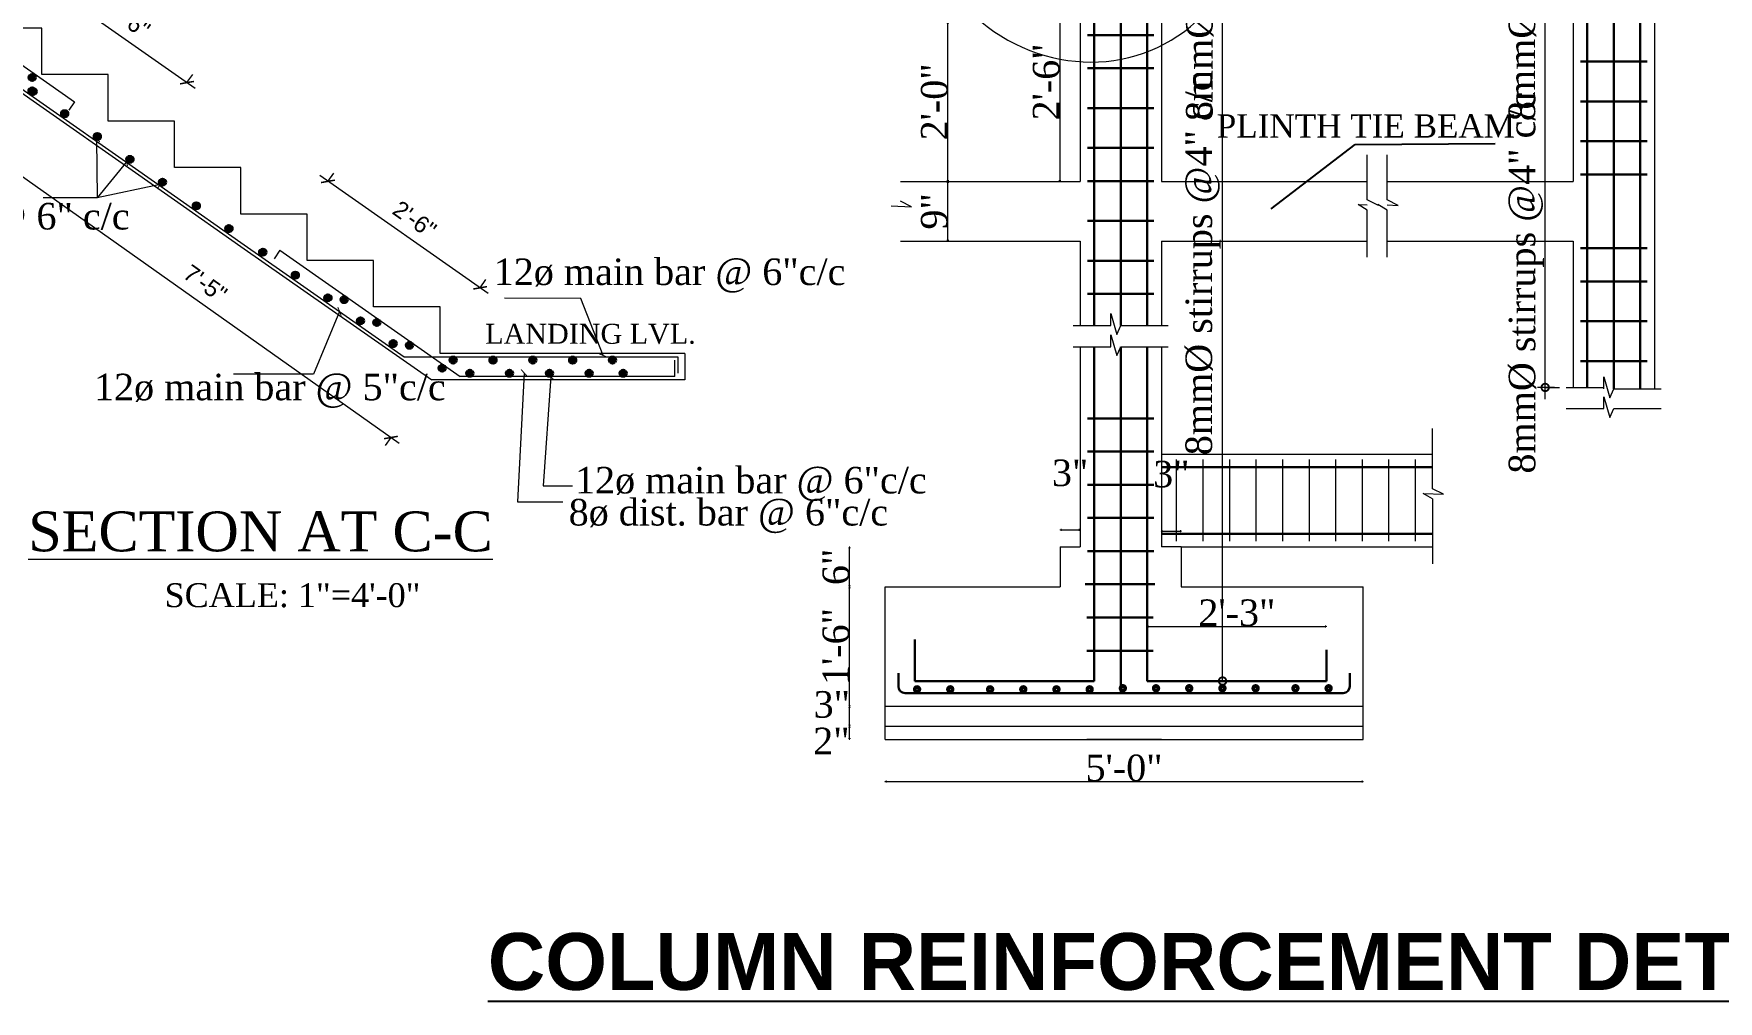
# Model space of a CAD drawing. Header units: inches. Extents: x 10143 to 33197, y -150 to 3760.
# Drawn here: x 12254 to 12762, y 877 to 1168 of the extents above; entities that cross this region are included whole.
import ezdxf
from ezdxf.enums import TextEntityAlignment as Align

# ---------------------------------------------------------------- set-up
doc = ezdxf.new("R2010")
doc.units = ezdxf.units.IN
doc.header["$LTSCALE"] = 0.5
doc.header["$MEASUREMENT"] = 0
doc.header["$PDMODE"] = 66
for name, color, linetype, lineweight in [('DIM', 180, 'Continuous', 5), ('Dimention', 5, 'Continuous', 20), ('hatch', 9, 'Continuous', 0), ('REN', 242, 'Continuous', 30), ('stair', 132, 'Continuous', 13), ('STIRRUPS', 14, 'Continuous', 18), ('TEXT', 220, 'Continuous', 9), ('TitleText', 3, 'Continuous', 30), ('WALL SEC', 2, 'Continuous', 35)]:
    doc.layers.add(name, color=color, linetype=linetype, lineweight=lineweight)
doc.layers.add('floorhatch', color=43, linetype='Continuous')
doc.layers.add('RIVER', color=140, linetype='Continuous')
doc.styles.add('bimal', font='arial.ttf')
doc.styles.add('NIR', font='COPRGTL.TTF')
doc.styles.add('sb', font='times.ttf', dxfattribs={"height": 8})
doc.styles.get("Standard").update_dxf_attribs({"font": 'arial.ttf'})
doc.styles.add('TAHOMA', font='tahoma.ttf', dxfattribs={"height": 9})
doc.styles.add('Times', font='times.ttf')
doc.dimstyles.new('1_96', dxfattribs={"dimtxt": 5, "dimasz": 3, "dimexe": 3, "dimexo": 3, "dimgap": 3, "dimtad": 1, "dimdec": 0, "dimzin": 0, "dimdsep": 46, "dimlunit": 4, "dimtxsty": 'bimal', "dimblk": 'ARCHTICK', "dimcen": 2, "dimdle": 3, "dimclrd": 3, "dimclre": 1, "dimclrt": 4, "dimadec": 0, "dimazin": 0, "dimtfac": 1, "dimtdec": 0, "dimtix": 1, "dimtofl": 0, "dimtmove": 0, "dimatfit": 3, "dimldrblk": 'ARCHTICK', "dimfxl": 1, "dimtolj": 1, "dimtzin": 0, "dimlwd": 0, "dimlwe": 9, "dimarcsym": 0})
doc.dimstyles.new('ARROW', dxfattribs={"dimscale": 96, "dimtxt": 9, "dimasz": 0.125, "dimexe": 0.078125, "dimexo": 0.09375, "dimgap": 0.03125, "dimtad": 1, "dimdec": 0, "dimzin": 3, "dimdsep": 46, "dimlunit": 4, "dimtxsty": 'TAHOMA', "dimcen": 0.09375, "dimclrd": 256, "dimclre": 256, "dimclrt": 256, "dimadec": 0, "dimazin": 0, "dimtfac": 1, "dimtdec": 0, "dimtmove": 0, "dimatfit": 3, "dimfxl": 1, "dimfrac": 2, "dimtolj": 1, "dimtzin": 0, "dimarcsym": 0})
doc.dimstyles.new('Copy of Standard', dxfattribs={"dimtxt": 5, "dimasz": 3, "dimexe": 3, "dimexo": 9, "dimgap": 3, "dimtad": 1, "dimtoh": 1, "dimdec": 0, "dimzin": 0, "dimdsep": 46, "dimlunit": 4, "dimtxsty": 'Standard', "dimblk": 'ARCHTICK', "dimcen": 0.09, "dimdle": 3, "dimclrd": 256, "dimclre": 256, "dimclrt": 256, "dimadec": 0, "dimazin": 0, "dimtfac": 1, "dimtdec": 0, "dimtofl": 0, "dimtmove": 0, "dimatfit": 2, "dimldrblk": 'ARCHTICK', "dimfxl": 3, "dimfxlon": 1, "dimtolj": 1, "dimtzin": 0, "dimlwd": -1, "dimlwe": -1, "dimarcsym": 0})
doc.dimstyles.new('St-2', dxfattribs={"dimscale": 96, "dimtxt": 15.0625, "dimasz": 0.003906, "dimexe": 0.09375, "dimexo": 0.09375, "dimgap": 0, "dimtad": 1, "dimtoh": 1, "dimdec": 0, "dimlfac": 0.5, "dimzin": 3, "dimdsep": 46, "dimlunit": 3, "dimtxsty": 'sb', "dimblk": 'DOT', "dimcen": 0.09375, "dimdle": 0.0625, "dimse1": 1, "dimse2": 1, "dimclrd": 11, "dimclre": 34, "dimclrt": 4, "dimadec": 0, "dimazin": 1, "dimtfac": 1, "dimtdec": 0, "dimtmove": 2, "dimatfit": 3, "dimldrblk": 'DOTSMALL', "dimfxl": 1, "dimtolj": 1, "dimtzin": 1, "dimlwd": 9, "dimarcsym": 0})

# ---------------------------------------------------------------- blocks, each defined once
blk = doc.blocks.new('_ArchTick')
at = {"color": 0, "linetype": 'ByBlock', "const_width": 0.15}
blk.add_lwpolyline([(-0.5, -0.5), (0.5, 0.5)], dxfattribs=at)
blk = doc.blocks.new('*D921')
at = {"layer": 'Defpoints', "color": 0, "linetype": 'Continuous', "transparency": 16777216}
for p in [(3601.2, 3123.25), (3749.46, 3018.25), (3737.17, 3000.9)]:
    blk.add_point(p, dxfattribs=at)
at = {"layer": 'WALL SEC', "color": 3, "linetype": 'Continuous', "lineweight": 0, "transparency": 16777216}
blk.add_line((3586.47, 3107.63), (3739.62, 2999.17), dxfattribs=at)
at = {"layer": 'WALL SEC', "color": 1, "linetype": 'Continuous', "lineweight": 9, "transparency": 16777216}
for p, q in [((3588.92, 3105.9), (3587.18, 3103.45)), ((3737.17, 3000.9), (3735.44, 2998.45))]:
    blk.add_line(p, q, dxfattribs=at)
at = {"layer": 'WALL SEC', "color": 3, "linetype": 'Continuous', "lineweight": 0, "transparency": 16777216, "xscale": 3, "yscale": 3, "zscale": 3}
for p, rotation in [((3588.92, 3105.9), 144.6925987497797), ((3737.17, 3000.9), 324.6925987497797)]:
    blk.add_blockref('_ArchTick', p, dxfattribs=dict(at, rotation=rotation))
at = {"layer": 'WALL SEC', "color": 4, "linetype": 'Continuous', "lineweight": 25, "transparency": 16777216, "insert": (3681.25, 3047.3), "char_height": 5, "attachment_point": 5, "rotation": 324.6926, "style": 'bimal'}
blk.add_mtext('\\A1;7\'-5"', dxfattribs=at)
blk = doc.blocks.new('*D923')
at = {"layer": 'Defpoints', "color": 0, "linetype": 'Continuous', "transparency": 16777216}
for p in [(3718.22, 3078.09), (3703.69, 3057.32), (3749.51, 3025.25)]:
    blk.add_point(p, dxfattribs=at)
at = {"layer": 'WALL SEC', "color": 3, "linetype": 'Continuous', "lineweight": 0, "transparency": 16777216}
blk.add_line((3766.51, 3044.29), (3715.77, 3079.81), dxfattribs=at)
at = {"layer": 'WALL SEC', "color": 1, "linetype": 'Continuous', "lineweight": 9, "transparency": 16777216}
for p, q in [((3718.22, 3078.09), (3719.94, 3080.55)), ((3764.05, 3046.01), (3765.77, 3048.47))]:
    blk.add_line(p, q, dxfattribs=at)
at = {"layer": 'WALL SEC', "color": 3, "linetype": 'Continuous', "lineweight": 0, "transparency": 16777216, "xscale": 3, "yscale": 3, "zscale": 3}
for p, rotation in [((3718.22, 3078.09), 145.0079798014462), ((3764.05, 3046.01), 325.0079798014462)]:
    blk.add_blockref('_ArchTick', p, dxfattribs=dict(at, rotation=rotation))
at = {"layer": 'WALL SEC', "color": 4, "linetype": 'Continuous', "lineweight": 25, "transparency": 16777216, "insert": (3744.32, 3066.6), "char_height": 5, "attachment_point": 5, "rotation": 325.008, "style": 'bimal'}
blk.add_mtext('\\A1;2\'-6"', dxfattribs=at)
blk = doc.blocks.new('*D922')
at = {"layer": 'Defpoints', "color": 0, "linetype": 'Continuous', "transparency": 16777216}
for p in [(3634.05, 3137.01), (3620.21, 3117.25), (3661.89, 3088.07)]:
    blk.add_point(p, dxfattribs=at)
at = {"layer": 'WALL SEC', "color": 3, "linetype": 'Continuous', "lineweight": 0, "transparency": 16777216}
blk.add_line((3678.19, 3106.12), (3631.59, 3138.74), dxfattribs=at)
at = {"layer": 'WALL SEC', "color": 1, "linetype": 'Continuous', "lineweight": 9, "transparency": 16777216}
for p, q in [((3634.05, 3137.01), (3635.77, 3139.47)), ((3675.73, 3107.84), (3677.45, 3110.29))]:
    blk.add_line(p, q, dxfattribs=at)
at = {"layer": 'WALL SEC', "color": 3, "linetype": 'Continuous', "lineweight": 0, "transparency": 16777216, "xscale": 3, "yscale": 3, "zscale": 3}
for p, rotation in [((3634.05, 3137.01), 145.0079798019893), ((3675.73, 3107.84), 325.0079798019893)]:
    blk.add_blockref('_ArchTick', p, dxfattribs=dict(at, rotation=rotation))
at = {"layer": 'WALL SEC', "color": 4, "linetype": 'Continuous', "lineweight": 25, "transparency": 16777216, "insert": (3658.07, 3126.97), "char_height": 5, "attachment_point": 5, "rotation": 325.008, "style": 'bimal'}
blk.add_mtext('\\A1;2\'-6"', dxfattribs=at)
blk = doc.blocks.new('DOT')
at = {"layer": 'TitleText', "color": 0, "linetype": 'ByBlock'}
blk.add_line((-0.5, 0), (-1, 0), dxfattribs=at)
at = {"layer": 'TitleText', "color": 0, "linetype": 'ByBlock', "const_width": 0.5}
blk.add_lwpolyline([(-0.25, 0, 1), (0.25, 0, 1)], format="xyb", close=True, dxfattribs=at)
blk = doc.blocks.new('*D960')
at = {"layer": 'Defpoints', "color": 0, "transparency": 16777216}
for p in [(4410.66, 5363.74), (4554.66, 5363.74), (4554.66, 5357.5)]:
    blk.add_point(p, dxfattribs=at)
at = {"layer": 'DIM', "color": 11, "lineweight": 9, "transparency": 16777216}
blk.add_line((4411.03, 5357.5), (4554.28, 5357.5), dxfattribs=at)
at = {"layer": 'DIM', "color": 11, "lineweight": 9, "transparency": 16777216, "xscale": 0.375, "yscale": 0.375, "zscale": 0.375, "rotation": 180}
blk.add_blockref('DOT', (4410.66, 5357.5), dxfattribs=at)
at = {"layer": 'DIM', "color": 11, "lineweight": 9, "transparency": 16777216, "xscale": 0.375, "yscale": 0.375, "zscale": 0.375}
blk.add_blockref('DOT', (4554.66, 5357.5), dxfattribs=at)
at = {"layer": 'DIM', "color": 4, "transparency": 16777216, "insert": (4482.66, 5361.57), "char_height": 8, "attachment_point": 5, "style": 'sb'}
blk.add_mtext('\\A1;5\'-0"', dxfattribs=at)
blk = doc.blocks.new('_Dot')
at = {"color": 0, "linetype": 'ByBlock', "lineweight": -2}
blk.add_line((-0.5, 0), (-1, 0), dxfattribs=at)
at = {"color": 0, "linetype": 'ByBlock', "const_width": 0.5}
blk.add_lwpolyline([(-0.25, 0, 1), (0.25, 0, 1)], format="xyb", close=True, dxfattribs=at)
blk = doc.blocks.new('_DOTSMALL')
at = {"color": 0, "linetype": 'ByBlock', "const_width": 0.5}
blk.add_lwpolyline([(-0.0625, 0, 1), (0.0625, 0, 1)], format="xyb", close=True, dxfattribs=at)
blk = doc.blocks.new('*D961')
at = {"layer": 'Defpoints', "color": 0, "ltscale": 0.5, "transparency": 16777216}
for p in [(4543.66, 5404.27), (4489.66, 5387.75), (4543.66, 5387.75)]:
    blk.add_point(p, dxfattribs=at)
at = {"layer": 'DIM', "color": 11, "lineweight": 9, "ltscale": 0.5, "transparency": 16777216}
blk.add_line((4490.03, 5404.27), (4543.28, 5404.27), dxfattribs=at)
at = {"layer": 'DIM', "color": 11, "lineweight": 9, "ltscale": 0.5, "transparency": 16777216, "xscale": 0.375, "yscale": 0.375, "zscale": 0.375, "rotation": 180}
blk.add_blockref('DOT', (4489.66, 5404.27), dxfattribs=at)
at = {"layer": 'DIM', "color": 11, "lineweight": 9, "ltscale": 0.5, "transparency": 16777216, "xscale": 0.375, "yscale": 0.375, "zscale": 0.375}
blk.add_blockref('DOT', (4543.66, 5404.27), dxfattribs=at)
at = {"layer": 'DIM', "color": 4, "ltscale": 0.5, "transparency": 16777216, "insert": (4516.66, 5408.34), "char_height": 8, "attachment_point": 5, "style": 'sb'}
blk.add_mtext('\\A1;2\'-3"', dxfattribs=at)
blk = doc.blocks.new('*D962')
at = {"layer": 'Defpoints', "color": 0, "transparency": 16777216}
for p in [(4429.6, 5586.33), (4442.34, 5586.33), (4442.34, 5538.33)]:
    blk.add_point(p, dxfattribs=at)
at = {"layer": 'DIM', "color": 11, "lineweight": 9, "transparency": 16777216}
blk.add_line((4429.6, 5538.7), (4429.6, 5585.95), dxfattribs=at)
at = {"layer": 'DIM', "color": 11, "lineweight": 9, "transparency": 16777216, "xscale": 0.375, "yscale": 0.375, "zscale": 0.375}
for p, rotation in [((4429.6, 5586.33), 90), ((4429.6, 5538.33), 270)]:
    blk.add_blockref('DOT', p, dxfattribs=dict(at, rotation=rotation))
at = {"layer": 'DIM', "color": 4, "transparency": 16777216, "insert": (4425.54, 5562.33), "char_height": 8, "attachment_point": 5, "rotation": 90, "style": 'sb'}
blk.add_mtext('\\A1;2\'-0"', dxfattribs=at)
blk = doc.blocks.new('*D963')
at = {"layer": 'Defpoints', "color": 0, "transparency": 16777216}
for p in [(4429.6, 5538.33), (4429.6, 5538.33), (4429.6, 5520.33)]:
    blk.add_point(p, dxfattribs=at)
at = {"layer": 'DIM', "color": 11, "lineweight": 9, "transparency": 16777216}
blk.add_line((4429.6, 5520.7), (4429.6, 5537.95), dxfattribs=at)
at = {"layer": 'DIM', "color": 11, "lineweight": 9, "transparency": 16777216, "xscale": 0.375, "yscale": 0.375, "zscale": 0.375}
for p, rotation in [((4429.6, 5538.33), 90), ((4429.6, 5520.33), 270)]:
    blk.add_blockref('DOT', p, dxfattribs=dict(at, rotation=rotation))
at = {"layer": 'DIM', "color": 4, "transparency": 16777216, "insert": (4425.52, 5529.33), "char_height": 8, "attachment_point": 5, "rotation": 90, "style": 'sb'}
blk.add_mtext('\\A1;9"', dxfattribs=at)
blk = doc.blocks.new('*D964')
at = {"layer": 'Defpoints', "color": 0, "transparency": 16777216}
for p in [(4463.3, 5598.33), (4463.3, 5538.33), (4463.3, 5538.33)]:
    blk.add_point(p, dxfattribs=at)
at = {"layer": 'DIM', "color": 11, "lineweight": 9, "transparency": 16777216}
blk.add_line((4463.3, 5597.95), (4463.3, 5538.7), dxfattribs=at)
at = {"layer": 'DIM', "color": 11, "lineweight": 9, "transparency": 16777216, "xscale": 0.375, "yscale": 0.375, "zscale": 0.375}
for p, rotation in [((4463.3, 5598.33), 90), ((4463.3, 5538.33), 270)]:
    blk.add_blockref('DOT', p, dxfattribs=dict(at, rotation=rotation))
at = {"layer": 'DIM', "color": 4, "transparency": 16777216, "insert": (4459.23, 5568.33), "char_height": 8, "attachment_point": 5, "rotation": 90, "style": 'sb'}
blk.add_mtext('\\A1;2\'-6"', dxfattribs=at)
blk = doc.blocks.new('*D968')
at = {"layer": 'Defpoints', "color": 0, "ltscale": 30, "transparency": 16777216}
for p in [(4469.41, 5433.35), (4463.41, 5428.2), (4469.41, 5428.2)]:
    blk.add_point(p, dxfattribs=at)
at = {"layer": 'Dimention', "color": 11, "lineweight": 9, "ltscale": 30, "transparency": 16777216}
blk.add_line((4463.78, 5433.35), (4469.03, 5433.35), dxfattribs=at)
at = {"layer": 'Dimention', "color": 11, "lineweight": 9, "ltscale": 30, "transparency": 16777216, "xscale": 0.375, "yscale": 0.375, "zscale": 0.375, "rotation": 180}
blk.add_blockref('DOT', (4463.41, 5433.35), dxfattribs=at)
at = {"layer": 'Dimention', "color": 11, "lineweight": 9, "ltscale": 30, "transparency": 16777216, "xscale": 0.375, "yscale": 0.375, "zscale": 0.375}
blk.add_blockref('DOT', (4469.41, 5433.35), dxfattribs=at)
at = {"layer": 'Dimention', "color": 4, "ltscale": 30, "transparency": 16777216, "insert": (4466.41, 5450.49), "char_height": 8, "attachment_point": 5, "style": 'sb'}
blk.add_mtext('\\A1;3"', dxfattribs=at)
blk = doc.blocks.new('*D969')
at = {"layer": 'Defpoints', "color": 0, "ltscale": 30, "transparency": 16777216}
for p in [(4499.91, 5432.97), (4493.91, 5428.2), (4499.91, 5428.2)]:
    blk.add_point(p, dxfattribs=at)
at = {"layer": 'Dimention', "color": 11, "lineweight": 9, "ltscale": 30, "transparency": 16777216}
blk.add_line((4494.28, 5432.97), (4499.53, 5432.97), dxfattribs=at)
at = {"layer": 'Dimention', "color": 11, "lineweight": 9, "ltscale": 30, "transparency": 16777216, "xscale": 0.375, "yscale": 0.375, "zscale": 0.375, "rotation": 180}
blk.add_blockref('DOT', (4493.91, 5432.97), dxfattribs=at)
at = {"layer": 'Dimention', "color": 11, "lineweight": 9, "ltscale": 30, "transparency": 16777216, "xscale": 0.375, "yscale": 0.375, "zscale": 0.375}
blk.add_blockref('DOT', (4499.91, 5432.97), dxfattribs=at)
at = {"layer": 'Dimention', "color": 4, "ltscale": 30, "transparency": 16777216, "insert": (4496.91, 5450.11), "char_height": 8, "attachment_point": 5, "style": 'sb'}
blk.add_mtext('\\A1;3"', dxfattribs=at)
blk = doc.blocks.new('*D970')
at = {"layer": 'Defpoints', "color": 0, "ltscale": 30, "transparency": 16777216}
for p in [(4399.92, 5374.2), (4410.66, 5374.2), (4410.66, 5370.2)]:
    blk.add_point(p, dxfattribs=at)
at = {"layer": 'Dimention', "color": 11, "lineweight": 9, "ltscale": 30, "transparency": 16777216}
blk.add_line((4399.92, 5370.58), (4399.92, 5373.83), dxfattribs=at)
at = {"layer": 'Dimention', "color": 11, "lineweight": 9, "ltscale": 30, "transparency": 16777216, "xscale": 0.375, "yscale": 0.375, "zscale": 0.375}
for p, rotation in [((4399.92, 5374.2), 90), ((4399.92, 5370.2), 270)]:
    blk.add_blockref('DOT', p, dxfattribs=dict(at, rotation=rotation))
at = {"layer": 'Dimention', "color": 4, "ltscale": 30, "transparency": 16777216, "insert": (4394.48, 5369.75), "char_height": 8, "attachment_point": 5, "style": 'sb'}
blk.add_mtext('\\A1;2"', dxfattribs=at)
blk = doc.blocks.new('*D971')
at = {"layer": 'Defpoints', "color": 0, "ltscale": 30, "transparency": 16777216}
for p in [(4399.92, 5380.2), (4410.66, 5380.2), (4410.66, 5374.2)]:
    blk.add_point(p, dxfattribs=at)
at = {"layer": 'Dimention', "color": 11, "lineweight": 9, "ltscale": 30, "transparency": 16777216}
blk.add_line((4399.92, 5374.58), (4399.92, 5379.83), dxfattribs=at)
at = {"layer": 'Dimention', "color": 11, "lineweight": 9, "ltscale": 30, "transparency": 16777216, "xscale": 0.375, "yscale": 0.375, "zscale": 0.375}
for p, rotation in [((4399.92, 5380.2), 90), ((4399.92, 5374.2), 270)]:
    blk.add_blockref('DOT', p, dxfattribs=dict(at, rotation=rotation))
at = {"layer": 'Dimention', "color": 4, "ltscale": 30, "transparency": 16777216, "insert": (4394.61, 5380.71), "char_height": 8, "attachment_point": 5, "style": 'sb'}
blk.add_mtext('\\A1;3"', dxfattribs=at)
blk = doc.blocks.new('*D972')
at = {"layer": 'Defpoints', "color": 0, "ltscale": 30, "transparency": 16777216}
for p in [(4399.92, 5416.2), (4410.66, 5416.2), (4410.66, 5380.2)]:
    blk.add_point(p, dxfattribs=at)
at = {"layer": 'Dimention', "color": 11, "lineweight": 9, "ltscale": 30, "transparency": 16777216}
blk.add_line((4399.92, 5380.58), (4399.92, 5415.83), dxfattribs=at)
at = {"layer": 'Dimention', "color": 11, "lineweight": 9, "ltscale": 30, "transparency": 16777216, "xscale": 0.375, "yscale": 0.375, "zscale": 0.375}
for p, rotation in [((4399.92, 5416.2), 90), ((4399.92, 5380.2), 270)]:
    blk.add_blockref('DOT', p, dxfattribs=dict(at, rotation=rotation))
at = {"layer": 'Dimention', "color": 4, "ltscale": 30, "transparency": 16777216, "insert": (4395.85, 5398.2), "char_height": 8, "attachment_point": 5, "rotation": 90, "style": 'sb'}
blk.add_mtext('\\A1;1\'-6"', dxfattribs=at)
blk = doc.blocks.new('*D973')
at = {"layer": 'Defpoints', "color": 0, "ltscale": 30, "transparency": 16777216}
for p in [(4399.92, 5428.2), (4463.41, 5428.2), (4410.66, 5416.2)]:
    blk.add_point(p, dxfattribs=at)
at = {"layer": 'Dimention', "color": 11, "lineweight": 9, "ltscale": 30, "transparency": 16777216}
blk.add_line((4399.92, 5416.58), (4399.92, 5427.83), dxfattribs=at)
at = {"layer": 'Dimention', "color": 11, "lineweight": 9, "ltscale": 30, "transparency": 16777216, "xscale": 0.375, "yscale": 0.375, "zscale": 0.375}
for p, rotation in [((4399.92, 5428.2), 90), ((4399.92, 5416.2), 270)]:
    blk.add_blockref('DOT', p, dxfattribs=dict(at, rotation=rotation))
at = {"layer": 'Dimention', "color": 4, "ltscale": 30, "transparency": 16777216, "insert": (4395.85, 5422.2), "char_height": 8, "attachment_point": 5, "rotation": 90, "style": 'sb'}
blk.add_mtext('\\A1;6"', dxfattribs=at)
blk = doc.blocks.new('XZFV')
at = {"layer": 'WALL SEC'}
for points in [[(3523.94, 3122.24, -0.407959), (3522.96, 3121.24), (3522.92, 3121.24, -0.407959), (3521.94, 3122.24, -1)], [(3535.94, 3122.24, -0.407959), (3534.96, 3121.24), (3534.92, 3121.24, -0.407959), (3533.94, 3122.24, -1)], [(3547.94, 3122.24, -0.407959), (3546.96, 3121.24), (3546.92, 3121.24, -0.407959), (3545.94, 3122.24, -1)], [(3559.94, 3122.24, -0.407959), (3558.96, 3121.24), (3558.92, 3121.24, -0.407959), (3557.94, 3122.24, -1)], [(3571.94, 3122.24, -0.407959), (3570.96, 3121.24), (3570.92, 3121.24, -0.407959), (3569.94, 3122.24, -1)], [(3583.94, 3122.24, -0.407959), (3582.96, 3121.24), (3582.92, 3121.24, -0.407959), (3581.94, 3122.24, -1)], [(3595.47, 3121.81, -0.407959), (3594.49, 3120.81), (3594.45, 3120.81, -0.407959), (3593.47, 3121.81, -1)], [(3530.98, 3118.24, -0.407959), (3530, 3117.24), (3529.96, 3117.24, -0.407959), (3528.98, 3118.24, -1)], [(3542.98, 3118.24, -0.407959), (3542, 3117.24), (3541.96, 3117.24, -0.407959), (3540.98, 3118.24, -1)], [(3554.98, 3118.24, -0.407959), (3554, 3117.24), (3553.96, 3117.24, -0.407959), (3552.98, 3118.24, -1)], [(3566.98, 3118.24, -0.407959), (3566, 3117.24), (3565.96, 3117.24, -0.407959), (3564.98, 3118.24, -1)], [(3578.98, 3118.24, -0.407959), (3578, 3117.24), (3577.96, 3117.24, -0.407959), (3576.98, 3118.24, -1)], [(3591.98, 3118.24, -0.407959), (3591, 3117.24), (3590.96, 3117.24, -0.407959), (3589.98, 3118.24, -1)], [(3603.26, 3118.36, -0.407959), (3602.28, 3117.36), (3602.24, 3117.36, -0.407959), (3601.26, 3118.36, -1)], [(3611.07, 3118.66, -0.407959), (3610.09, 3117.66), (3610.05, 3117.66, -0.407959), (3609.07, 3118.66, -1)], [(3620.24, 3116.24, -0.407959), (3619.26, 3115.24), (3619.22, 3115.24, -0.407959), (3618.24, 3116.24, -1)], [(3620.22, 3112.25, -0.407959), (3619.24, 3111.25), (3619.2, 3111.25, -0.407959), (3618.22, 3112.25, -1)], [(3620.56, 3112.01, -0.407959), (3619.58, 3111.01), (3619.54, 3111.01, -0.407959), (3618.56, 3112.01, -1)], [(3630.07, 3109.36, -0.407959), (3629.09, 3108.36), (3629.05, 3108.36, -0.407959), (3628.07, 3109.36, -1)], [(3630.05, 3105.37, -0.407959), (3629.07, 3104.37), (3629.03, 3104.37, -0.407959), (3628.05, 3105.37, -1)], [(3630.39, 3105.13, -0.407959), (3629.41, 3104.13), (3629.37, 3104.13, -0.407959), (3628.39, 3105.13, -1)], [(3639.88, 3098.49, -0.407959), (3638.91, 3097.49), (3638.86, 3097.49, -0.407959), (3637.88, 3098.49, -1)], [(3649.72, 3091.61, -0.407959), (3648.74, 3090.61), (3648.69, 3090.61, -0.407959), (3647.72, 3091.61, -1)], [(3659.55, 3084.72, -0.407959), (3658.57, 3083.72), (3658.52, 3083.72, -0.407959), (3657.55, 3084.72, -1)], [(3669.38, 3077.84, -0.407959), (3668.4, 3076.84), (3668.36, 3076.84, -0.407959), (3667.38, 3077.84, -1)], [(3679.55, 3070.72, -0.407959), (3678.57, 3069.72), (3678.52, 3069.72, -0.407959), (3677.55, 3070.72, -1)], [(3689.38, 3063.84, -0.407959), (3688.4, 3062.84), (3688.36, 3062.84, -0.407959), (3687.38, 3063.84, -1)], [(3699.55, 3056.72, -0.407959), (3698.57, 3055.72), (3698.52, 3055.72, -0.407959), (3697.55, 3056.72, -1)], [(3709.38, 3049.84, -0.407959), (3708.4, 3048.84), (3708.36, 3048.84, -0.407959), (3707.38, 3049.84, -1)], [(3719.21, 3042.96, -0.407959), (3718.23, 3041.96), (3718.19, 3041.96, -0.407959), (3717.21, 3042.96, -1)], [(3724.1, 3042.45, -0.407959), (3723.13, 3041.45), (3723.08, 3041.45, -0.407959), (3722.1, 3042.45, -1)], [(3729.04, 3036.08, -0.407959), (3728.06, 3035.08), (3728.02, 3035.08, -0.407959), (3727.04, 3036.08, -1)], [(3733.93, 3035.56, -0.407959), (3732.96, 3034.56), (3732.91, 3034.56, -0.407959), (3731.93, 3035.56, -1)], [(3738.87, 3029.2, -0.407959), (3737.89, 3028.2), (3737.85, 3028.2, -0.407959), (3736.87, 3029.2, -1)], [(3743.77, 3028.68, -0.407959), (3742.79, 3027.68), (3742.74, 3027.68, -0.407959), (3741.77, 3028.68, -1)], [(3756.94, 3024.24, -0.407959), (3755.96, 3023.24), (3755.92, 3023.24, -0.407959), (3754.94, 3024.24, -1)], [(3768.94, 3024.24, -0.407959), (3767.96, 3023.24), (3767.92, 3023.24, -0.407959), (3766.94, 3024.24, -1)], [(3780.94, 3024.24, -0.407959), (3779.96, 3023.24), (3779.92, 3023.24, -0.407959), (3778.94, 3024.24, -1)], [(3792.94, 3024.24, -0.407959), (3791.96, 3023.24), (3791.92, 3023.24, -0.407959), (3790.94, 3024.24, -1)], [(3804.94, 3024.24, -0.407959), (3803.96, 3023.24), (3803.92, 3023.24, -0.407959), (3802.94, 3024.24, -1)], [(3753.6, 3021.8, -0.407959), (3752.62, 3020.8), (3752.57, 3020.8, -0.407959), (3751.6, 3021.8, -1)], [(3761.94, 3020.24, -0.407959), (3760.96, 3019.24), (3760.92, 3019.24, -0.407959), (3759.94, 3020.24, -1)], [(3773.94, 3020.24, -0.407959), (3772.96, 3019.24), (3772.92, 3019.24, -0.407959), (3771.94, 3020.24, -1)], [(3785.94, 3020.24, -0.407959), (3784.96, 3019.24), (3784.92, 3019.24, -0.407959), (3783.94, 3020.24, -1)], [(3797.94, 3020.24, -0.407959), (3796.96, 3019.24), (3796.92, 3019.24, -0.407959), (3795.94, 3020.24, -1)], [(3808.17, 3020.24, -0.407959), (3807.19, 3019.24), (3807.15, 3019.24, -0.407959), (3806.17, 3020.24, -1)]]:
    blk.add_hatch(color=256, dxfattribs=at).paths.add_polyline_path(points)
at = {"layer": 'hatch'}
blk.add_line((3560.94, 3131.25), (3560.94, 3085.67), dxfattribs=at)
blk.add_lwpolyline([(3541.94, 3132.61), (3541.94, 3096.31), (3507.4, 3096.31)], dxfattribs=at)
at = {"layer": 'stair'}
for p, q in [((3611.98, 3124.25), (3519.98, 3124.25)), ((3519.98, 3124.25), (3519.98, 3116.25)), ((3520.98, 3117.25), (3520.98, 3122.25)), ((3601.2, 3123.25), (3521.98, 3123.25)), ((3521.98, 3123.25), (3521.98, 3118.25)), ((3537.98, 3124.25), (3537.98, 3098.25)), ((3599.46, 3123.25), (3671.98, 3072.48)), ((3601.2, 3123.25), (3671.98, 3073.7)), ((3620.21, 3117.25), (3520.98, 3117.25)), ((3620.21, 3117.25), (3641.89, 3102.07)), ((3609.46, 3116.25), (3519.98, 3116.25)), ((3519.98, 3098.25), (3519.98, 3116.25)), ((3641.89, 3102.07), (3640.11, 3099.53)), ((3537.98, 3098.25), (3519.98, 3098.25)), ((3671.98, 3073.7), (3691.98, 3059.7)), ((3671.98, 3072.48), (3691.98, 3058.48)), ((3691.98, 3059.7), (3711.98, 3045.7)), ((3691.98, 3058.48), (3711.98, 3044.48)), ((3703.69, 3057.32), (3701.98, 3054.75)), ((3703.69, 3057.32), (3758.08, 3019.25)), ((3711.98, 3045.7), (3741.2, 3025.25)), ((3711.98, 3044.48), (3749.46, 3018.25)), ((3741.2, 3025.25), (3823.68, 3025.25)), ((3825.72, 3026.25), (3751.98, 3026.25)), ((3823.68, 3025.25), (3823.68, 3020.25)), ((3825.72, 3026.25), (3825.72, 3018.25)), ((3822.72, 3019.25), (3822.72, 3024.25)), ((3825.72, 3018.25), (3749.46, 3018.25)), ((3822.72, 3019.25), (3758.08, 3019.25))]:
    blk.add_line(p, q, dxfattribs=at)
for points in [[(3631.98, 3110.25), (3631.98, 3124.25), (3611.98, 3124.25)], [(3651.98, 3096.25), (3651.98, 3110.25), (3631.98, 3110.25)], [(3671.98, 3082.25), (3671.98, 3096.25), (3651.98, 3096.25)], [(3691.98, 3068.25), (3691.98, 3082.25), (3671.98, 3082.25)], [(3711.98, 3054.25), (3711.98, 3068.25), (3691.98, 3068.25)], [(3731.98, 3040.25), (3731.98, 3054.25), (3711.98, 3054.25)], [(3751.98, 3026.25), (3751.98, 3040.25), (3731.98, 3040.25)]]:
    blk.add_lwpolyline(points, dxfattribs=at)
at = {"layer": 'WALL SEC'}
for centre in [(3522.94, 3122.25), (3534.94, 3122.25), (3546.94, 3122.25), (3558.94, 3122.25), (3570.94, 3122.25), (3582.94, 3122.25), (3594.47, 3121.82), (3529.98, 3118.25), (3541.98, 3118.25), (3553.98, 3118.25), (3565.98, 3118.25), (3577.98, 3118.25), (3590.98, 3118.25), (3602.26, 3118.36), (3610.07, 3118.66), (3619.24, 3116.25), (3619.22, 3112.26), (3619.56, 3112.02), (3629.07, 3109.36), (3629.05, 3105.37), (3629.39, 3105.14), (3638.88, 3098.49), (3648.72, 3091.61), (3658.55, 3084.73), (3668.38, 3077.85), (3678.55, 3070.73), (3688.38, 3063.85), (3698.55, 3056.73), (3708.38, 3049.85), (3718.21, 3042.97), (3723.1, 3042.45), (3728.04, 3036.08), (3732.93, 3035.57), (3737.87, 3029.2), (3742.77, 3028.69), (3755.94, 3024.25), (3767.94, 3024.25), (3779.94, 3024.25), (3791.94, 3024.25), (3803.94, 3024.25), (3752.6, 3021.81), (3760.94, 3020.25), (3772.94, 3020.25), (3784.94, 3020.25), (3796.94, 3020.25), (3807.17, 3020.25)]:
    blk.add_circle(centre, 1, dxfattribs=at)
at = {"char_height": 6, "attachment_point": 3}
for s, insert, width, style in [('FIRST LVL.', (3585.94, 3132.63), 152.2021, 'NIR'), ('\\pt6;LANDING LVL.', (3829.02, 3035.16), 121.6844, 'Times')]:
    blk.add_mtext(s, dxfattribs=dict(at, insert=insert, width=width, style=style))
at = {"layer": 'TEXT', "style": 'Times'}
blk.add_text('%%USECTION AT C-C', height=12, dxfattribs=at).set_placement((3697.89, 2972.62), align=Align.MIDDLE_CENTER)
at = {"layer": 'TEXT', "char_height": 8, "attachment_point": 7, "style": 'Times'}
for s, insert in [('12ø main bar @ 6"c/c', (3458.13, 3167.79)), ('8ø dist. bar @ 6"c/c', (3451.08, 3085.14)), ('12ø main bar @ 6"c/c', (3502.9, 3071.59)), ('8ø @ 6" c/c', (3601.12, 3061.27)), ('12ø main bar @ 6"c/c', (3768.15, 3044.53)), ('12ø main bar @ 5"c/c', (3647.71, 3009.81)), ('12ø main bar @ 6"c/c', (3792.64, 2981.73)), ('8ø dist. bar @ 6"c/c', (3790.74, 2972.07))]:
    blk.add_mtext(s, dxfattribs=dict(at, insert=insert))
at = {"layer": 'TEXT', "insert": (3707.53, 2953.32), "char_height": 7.2, "width": 216.4317, "attachment_point": 5, "style": 'Times'}
blk.add_mtext('SCALE: 1"=4\'-0"', dxfattribs=at)
at = {"layer": 'WALL SEC', "linetype": 'Continuous', "lineweight": 25}
dim = blk.add_linear_dim(base=(3634.05, 3137.01), p1=(3661.89, 3088.07), p2=(3620.21, 3117.25), angle=325.008, text='2\'-6"', dimstyle='1_96', override={"dimfxl": 0, "dimfxlon": 1, "dimarcsym": 1}, dxfattribs=at)
dim.commit()
dim.dimension.update_dxf_attribs({"geometry": '*D922', "text_midpoint": (3658.07, 3126.97)})
dim = blk.add_linear_dim(base=(3737.17, 3000.9), p1=(3601.2, 3123.25), p2=(3749.46, 3018.25), angle=324.6926, text='7\'-5"', dimstyle='1_96', override={"dimfxl": 0, "dimfxlon": 1, "dimarcsym": 1}, dxfattribs=at)
dim.commit()
dim.dimension.update_dxf_attribs({"geometry": '*D921', "text_midpoint": (3678.05, 3042.78), "dimtype": 129})
dim = blk.add_aligned_dim(p1=(3749.51, 3025.25), p2=(3703.69, 3057.32), distance=-25.35, text='2\'-6"', dimstyle='1_96', override={"dimfxl": 0, "dimfxlon": 1, "dimarcsym": 1}, dxfattribs=at)
dim.commit()
dim.dimension.update_dxf_attribs({"geometry": '*D923', "text_midpoint": (3744.32, 3066.6)})
at = {"layer": 'hatch'}
for points in [[(3552.46, 3137.22), (3552.88, 3152.33), (3541.26, 3152.33)], [(3648.46, 3090.92), (3648.65, 3073.13), (3632.37, 3073.13)], [(3657.64, 3084.1), (3648.65, 3073.13), (3632.37, 3073.13)], [(3667.66, 3077.19), (3648.65, 3073.13), (3632.37, 3073.13)], [(3801.18, 3025.61), (3794.44, 3042.81), (3771.36, 3042.88)], [(3721.7, 3038.9), (3713.85, 3020.04), (3689.74, 3020.01)], [(3777.32, 3020.37), (3775.36, 2981.56), (3788.94, 2981.56)], [(3785.41, 3019.25), (3783.09, 2986.31), (3791.86, 2986.32)]]:
    blk.add_leader(points, dimstyle='Copy of Standard', override={"dimasz": 2, "dimtad": 0}, dxfattribs=at)
blk = doc.blocks.new('DXG')
at = {"layer": 'DIM', "color": 34, "ltscale": 0.5}
for p, q in [((4512.34, 5581.83), (4512.34, 5674.33)), ((4609.51, 5581.83), (4609.51, 5674.33)), ((4512.34, 5387.75), (4512.34, 5590.83)), ((4609.55, 5472.76), (4609.55, 5590.83)), ((4609.33, 5476.28), (4613.87, 5476.28)), ((4512.12, 5384.2), (4516.66, 5384.2))]:
    blk.add_line(p, q, dxfattribs=at)
at = {"layer": 'DIM'}
for p, q in [((4469.41, 5613.91), (4469.41, 5538.33)), ((4493.91, 5613.91), (4493.91, 5538.33)), ((4617.97, 5613.91), (4617.97, 5538.33)), ((4642.47, 5613.91), (4642.47, 5538.33)), ((4415.26, 5538.33), (4469.41, 5538.33)), ((4493.91, 5538.33), (4555.94, 5538.33)), ((4561.89, 5538.33), (4617.97, 5538.33)), ((4642.47, 5538.33), (4642.47, 5475.83)), ((4415.26, 5520.33), (4469.41, 5520.33)), ((4469.41, 5520.33), (4469.41, 5494.93)), ((4493.91, 5520.33), (4493.91, 5494.93)), ((4493.91, 5520.33), (4555.94, 5520.33)), ((4561.89, 5520.33), (4617.97, 5520.33)), ((4617.97, 5520.33), (4617.97, 5476.28)), ((4469.41, 5488.54), (4469.41, 5428.2)), ((4493.91, 5488.54), (4493.91, 5428.2)), ((4463.41, 5428.2), (4463.41, 5416.2)), ((4463.41, 5428.2), (4469.41, 5428.2)), ((4499.91, 5428.2), (4493.91, 5428.2)), ((4499.91, 5428.2), (4499.91, 5416.2)), ((4410.66, 5370.2), (4410.66, 5416.2)), ((4410.66, 5416.2), (4463.41, 5416.2)), ((4499.91, 5416.2), (4554.66, 5416.2)), ((4554.66, 5370.2), (4554.66, 5416.2)), ((4410.66, 5380.2), (4554.66, 5380.2)), ((4410.66, 5380.2), (4438.46, 5380.2)), ((4493.91, 5380.2), (4554.66, 5380.2)), ((4410.66, 5374.2), (4554.66, 5374.2)), ((4410.66, 5370.2), (4554.66, 5370.2)), ((4493.91, 5370.2), (4471.41, 5370.2))]:
    blk.add_line(p, q, dxfattribs=at)
blk.add_ellipse((4469.38, 5625.84), major_axis=(-30.26, 43.14), ratio=0.931114, start_param=5.023002, end_param=11.062699, dxfattribs=at)
at = {"layer": 'Dimention'}
blk.add_line((4612.38, 5476.28), (4607.28, 5476.28), dxfattribs=at)
at = {"layer": 'Dimention', "ltscale": 30}
for p, q in [((4493.91, 5456.2), (4575.55, 5456.2)), ((4499.91, 5428.2), (4575.55, 5428.2))]:
    blk.add_line(p, q, dxfattribs=at)
at = {"layer": 'hatch'}
for p, q in [((4555.94, 5532.76), (4555.94, 5546.32)), ((4561.89, 5532.76), (4561.89, 5546.32)), ((4559.33, 5531.12), (4555.94, 5532.76)), ((4565.29, 5531.12), (4561.89, 5532.76)), ((4412.53, 5530.96), (4418.66, 5530.72)), ((4418.66, 5530.72), (4415.26, 5532.37)), ((4553.21, 5531.35), (4555.94, 5531.25)), ((4555.94, 5529.71), (4553.21, 5531.35)), ((4555.94, 5515.49), (4555.94, 5529.71)), ((4561.89, 5529.71), (4559.17, 5531.35)), ((4561.89, 5531.25), (4565.29, 5531.12)), ((4561.89, 5515.49), (4561.89, 5529.71)), ((4478.65, 5498.52), (4480.5, 5492.25)), ((4478.65, 5494.93), (4478.65, 5498.52)), ((4467.31, 5494.93), (4478.65, 5494.93)), ((4478.65, 5492.13), (4480.5, 5485.87)), ((4478.65, 5488.54), (4478.65, 5492.13)), ((4480.5, 5492.25), (4481.65, 5494.93)), ((4481.65, 5494.93), (4495.98, 5494.93)), ((4467.31, 5488.54), (4478.65, 5488.54)), ((4480.5, 5485.87), (4481.65, 5488.54)), ((4481.65, 5488.54), (4495.98, 5488.54)), ((4627.21, 5479.42), (4629.06, 5473.15)), ((4627.21, 5475.83), (4627.21, 5479.42)), ((4615.87, 5476.28), (4627.21, 5476.28)), ((4627.21, 5473.48), (4629.06, 5467.21)), ((4627.21, 5469.89), (4627.21, 5473.48)), ((4629.06, 5473.15), (4630.2, 5475.83)), ((4630.2, 5475.83), (4644.54, 5475.83)), ((4615.87, 5469.89), (4627.21, 5469.89)), ((4629.06, 5467.21), (4630.2, 5469.89)), ((4630.2, 5469.89), (4644.54, 5469.89)), ((4575.55, 5445.76), (4575.55, 5463.91)), ((4575.55, 5442.7), (4572.83, 5444.35)), ((4572.83, 5444.35), (4578.95, 5444.11)), ((4578.95, 5444.11), (4575.55, 5445.76)), ((4575.55, 5442.7), (4575.55, 5423.14))]:
    blk.add_line(p, q, dxfattribs=at)
at = {"layer": 'REN'}
for p, q in [((4473.66, 5613.91), (4473.66, 5494.93)), ((4481.65, 5494.93), (4481.65, 5613.91)), ((4489.66, 5613.91), (4489.66, 5494.93)), ((4622.22, 5613.91), (4622.22, 5476.28)), ((4630.23, 5475.83), (4630.23, 5613.91)), ((4638.22, 5613.91), (4638.22, 5475.83)), ((4471.63, 5582.45), (4491.66, 5582.45)), ((4640.24, 5574.45), (4620.22, 5574.45)), ((4471.63, 5572.45), (4491.66, 5572.45)), ((4471.63, 5560.45), (4491.66, 5560.45)), ((4640.24, 5562.45), (4620.22, 5562.45)), ((4471.63, 5548.45), (4491.66, 5548.45)), ((4640.24, 5550.45), (4620.22, 5550.45)), ((4471.63, 5538.45), (4491.66, 5538.45)), ((4640.24, 5540.45), (4620.22, 5540.45)), ((4471.63, 5526.45), (4491.66, 5526.45)), ((4640.24, 5518.2), (4620.22, 5518.2)), ((4471.63, 5514.45), (4491.66, 5514.45)), ((4640.24, 5508.2), (4620.22, 5508.2)), ((4471.63, 5504.45), (4491.66, 5504.45)), ((4640.24, 5496.2), (4620.22, 5496.2)), ((4473.66, 5488.54), (4473.66, 5387.75)), ((4481.65, 5384.2), (4481.65, 5488.54)), ((4489.66, 5488.54), (4489.66, 5387.75)), ((4640.24, 5484.2), (4620.22, 5484.2)), ((4471.63, 5466.95), (4491.66, 5466.95)), ((4471.63, 5456.95), (4491.66, 5456.95)), ((4493.91, 5452.2), (4575.55, 5452.2)), ((4471.63, 5446.95), (4491.66, 5446.95)), ((4471.63, 5436.95), (4491.66, 5436.95)), ((4493.91, 5432.2), (4575.55, 5432.2)), ((4471.63, 5426.95), (4491.66, 5426.95)), ((4470.9, 5416.95), (4491.94, 5416.95)), ((4471.41, 5406.95), (4491.43, 5406.95)), ((4419.66, 5400.29), (4419.66, 5387.75)), ((4471.41, 5396.95), (4491.43, 5396.95)), ((4543.66, 5397.24), (4543.66, 5387.75)), ((4414.66, 5386.2), (4414.66, 5390.2)), ((4473.66, 5387.75), (4419.66, 5387.75)), ((4423.66, 5387.75), (4473.66, 5387.75)), ((4489.66, 5387.75), (4543.66, 5387.75)), ((4550.66, 5386.2), (4550.66, 5390.2)), ((4416.66, 5384.2), (4548.66, 5384.2))]:
    blk.add_line(p, q, dxfattribs=at)
at = {"layer": 'REN', "const_width": 1.13}
for points in [[(4419.61, 5385.31, 1), (4420.99, 5385.31, 1)], [(4429.61, 5385.31, 1), (4430.99, 5385.31, 1)], [(4441.61, 5385.31, 1), (4442.99, 5385.31, 1)], [(4451.61, 5385.31, 1), (4452.99, 5385.31, 1)], [(4461.61, 5385.31, 1), (4462.99, 5385.31, 1)], [(4471.61, 5385.31, 1), (4472.99, 5385.31, 1)], [(4481.61, 5385.63, 1), (4482.99, 5385.63, 1)], [(4491.61, 5385.63, 1), (4492.99, 5385.63, 1)], [(4501.61, 5385.63, 1), (4502.99, 5385.63, 1)], [(4511.61, 5385.63, 1), (4512.99, 5385.63, 1)], [(4521.61, 5385.63, 1), (4522.99, 5385.63, 1)], [(4533.61, 5385.63, 1), (4534.99, 5385.63, 1)], [(4543.61, 5385.63, 1), (4544.99, 5385.63, 1)]]:
    blk.add_lwpolyline(points, format="xyb", close=True, dxfattribs=at)
at = {"layer": 'REN'}
for centre, start, end in [((4416.66, 5386.2), 180, 270), ((4548.66, 5386.2), 270, 0)]:
    blk.add_arc(centre, 2, start, end, dxfattribs=at)
at = {"layer": 'STIRRUPS'}
for p, q in [((4498.39, 5454.56), (4498.39, 5429.98)), ((4506.39, 5454.56), (4506.39, 5429.98)), ((4514.39, 5454.56), (4514.39, 5429.98)), ((4522.39, 5454.56), (4522.39, 5429.98)), ((4530.39, 5454.56), (4530.39, 5429.98)), ((4538.39, 5454.56), (4538.39, 5429.98)), ((4546.39, 5454.56), (4546.39, 5429.98)), ((4554.39, 5454.56), (4554.39, 5429.98)), ((4562.39, 5454.56), (4562.39, 5429.98)), ((4570.39, 5454.56), (4570.39, 5429.98))]:
    blk.add_line(p, q, dxfattribs=at)
at = {"layer": 'DIM', "color": 34, "ltscale": 0.5, "xscale": 4.5, "yscale": 4.5, "zscale": 4.5, "rotation": 270}
for p in [(4609.55, 5476.28), (4512.34, 5387.81)]:
    blk.add_blockref('_DOTSMALL', p, dxfattribs=at)
at = {"layer": 'DIM', "ltscale": 0.5, "char_height": 8, "attachment_point": 5, "rotation": 90, "style": 'sb'}
for s, insert in [('8mm%%C stirrups @ 6" c/c', (4506.65, 5615.56)), ('8mm%%C stirrups @ 6" c/c', (4603.82, 5615.56)), ('\\A1;8mm%%c stirrups @4" c/c', (4506.47, 5513.38)), ('\\A1;8mm%%c stirrups @4" c/c', (4603.86, 5507.85))]:
    blk.add_mtext(s, dxfattribs=dict(at, insert=insert))
at = {"layer": 'DIM', "insert": (4600.45, 5555.05), "char_height": 8, "width": 102.8634, "attachment_point": 6, "style": 'sb'}
blk.add_mtext('{\\H0.875x;PLINTH TIE BEAM}', dxfattribs=at)
at = {"layer": 'floorhatch', "color": 7, "linetype": 'Continuous', "insert": (4505.8, 5303.18), "char_height": 17.1429, "attachment_point": 5}
blk.add_mtext('{\\fArial|b1|i0|c0|p34;\\LCOLUMN REINFORCEMENT DETAILS }', dxfattribs=at)
at = {"layer": 'DIM'}
dim = blk.add_aligned_dim(p1=(4463.3, 5598.33), p2=(4463.3, 5538.33), distance=0, dimstyle='St-2', dxfattribs=at)
dim.commit()
dim.dimension.update_dxf_attribs({"geometry": '*D964', "text_midpoint": (4459.23, 5568.33)})
for base, p1, p2, picture, middle in [((4429.6, 5586.33), (4442.34, 5538.33), (4442.34, 5586.33), '*D962', (4425.54, 5562.33)), ((4429.6, 5538.33), (4429.6, 5520.33), (4429.6, 5538.33), '*D963', (4425.52, 5529.33))]:
    dim = blk.add_linear_dim(base=base, p1=p1, p2=p2, angle=90, dimstyle='St-2', dxfattribs=at)
    dim.commit()
    dim.dimension.update_dxf_attribs({"geometry": picture, "text_midpoint": middle})
at = {"layer": 'DIM', "ltscale": 0.5}
dim = blk.add_linear_dim(base=(4543.66, 5404.27), p1=(4489.66, 5387.75), p2=(4543.66, 5387.75), dimstyle='St-2', dxfattribs=at)
dim.commit()
dim.dimension.update_dxf_attribs({"geometry": '*D961', "text_midpoint": (4516.66, 5408.34)})
at = {"layer": 'DIM'}
dim = blk.add_linear_dim(base=(4554.66, 5357.5), p1=(4410.66, 5363.74), p2=(4554.66, 5363.74), text='5\'-0"', dimstyle='St-2', dxfattribs=at)
dim.commit()
dim.dimension.update_dxf_attribs({"geometry": '*D960', "text_midpoint": (4482.66, 5361.57)})
at = {"layer": 'Dimention', "ltscale": 30}
for base, p1, p2, picture, middle in [((4469.41, 5433.35), (4463.41, 5428.2), (4469.41, 5428.2), '*D968', (4466.41, 5450.49)), ((4499.91, 5432.97), (4493.91, 5428.2), (4499.91, 5428.2), '*D969', (4496.91, 5450.11))]:
    dim = blk.add_linear_dim(base=base, p1=p1, p2=p2, dimstyle='St-2', override={"dimfxl": 0.18}, dxfattribs=at)
    dim.commit()
    dim.dimension.update_dxf_attribs({"geometry": picture, "text_midpoint": middle})
for base, p1, p2, picture, middle in [((4399.92, 5428.2), (4410.66, 5416.2), (4463.41, 5428.2), '*D973', (4395.85, 5422.2)), ((4399.92, 5416.2), (4410.66, 5380.2), (4410.66, 5416.2), '*D972', (4395.85, 5398.2))]:
    dim = blk.add_linear_dim(base=base, p1=p1, p2=p2, angle=90, dimstyle='St-2', override={"dimfxl": 0.18}, dxfattribs=at)
    dim.commit()
    dim.dimension.update_dxf_attribs({"geometry": picture, "text_midpoint": middle})
for base, p1, p2, picture, middle in [((4399.92, 5380.2), (4410.66, 5374.2), (4410.66, 5380.2), '*D971', (4394.61, 5380.71)), ((4399.92, 5374.2), (4410.66, 5370.2), (4410.66, 5374.2), '*D970', (4394.48, 5369.75))]:
    dim = blk.add_linear_dim(base=base, p1=p1, p2=p2, angle=90, dimstyle='St-2', override={"dimfxl": 0.18}, dxfattribs=at)
    dim.commit()
    dim.dimension.update_dxf_attribs({"geometry": picture, "text_midpoint": middle, "dimtype": 128})
at = {"layer": 'DIM'}
blk.add_leader([(4527.03, 5530.05), (4552.25, 5549.52), (4594.53, 5549.81)], dimstyle='ARROW', override={"dimscale": 1}, dxfattribs=at)

msp = doc.modelspace()

# ---------------------------------------------------------------- block references
at = {"layer": 'RIVER', "color": 1, "linetype": 'Continuous'}
for name, p in [('DXG', (8099.89, -4414.49)), ('XZFV', (8624.47, -1954.21))]:
    msp.add_blockref(name, p, dxfattribs=at)

doc.saveas('drawing.dxf')
